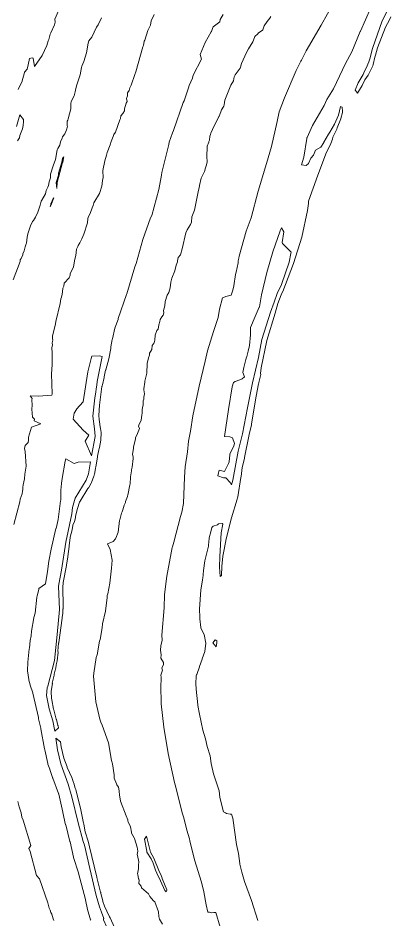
# Model space of a CAD drawing. Header units: metres. Extents: x 809241 to 811075, y 9156873 to 9158251.
# Drawn here: x 809903.2 to 810088, y 9157428.7 to 9157873.2 of the extents above; entities that cross this region are included whole.
import ezdxf

# ---------------------------------------------------------------- set-up
doc = ezdxf.new("R2010")
doc.units = ezdxf.units.M
doc.layers.add('C-TOPO-MAJR', color=9, linetype='Continuous')

msp = doc.modelspace()

# ---------------------------------------------------------------- linework, layer by layer
at = {"layer": 'C-TOPO-MAJR', "color": 9, "linetype": 'Continuous', "lineweight": 5}
for points, elevation in [([(810088, 9157882.06), (810082.66, 9157871.92), (810077.84, 9157858.23), (810076.58, 9157853.15), (810076.08, 9157851.69), (810074.71, 9157848.54), (810073.89, 9157847.12), (810073.3, 9157845.39), (810070.88, 9157841.36), (810069.3, 9157837.74), (810069.5, 9157837.55), (810070.5, 9157836.23), (810071.05, 9157836.98), (810072.86, 9157840.03), (810074.18, 9157842.75), (810075.85, 9157845.07), (810078.02, 9157849.76), (810078.24, 9157850.36), (810079.08, 9157854.01), (810079.41, 9157854.91), (810080.35, 9157858.48), (810084.24, 9157868.68), (810086.27, 9157872.38), (810086.93, 9157873.82)], 2620), ([(810058.82, 9157880.91), (810052.57, 9157869.71), (810045.27, 9157857.07), (810042.89, 9157852.53), (810042.59, 9157852.03), (810040.34, 9157847.45), (810034.45, 9157833.93), (810031.98, 9157826.93), (810030.95, 9157822.25), (810028.1, 9157809.86), (810025.68, 9157801.57), (810021.59, 9157787.94), (810018.09, 9157774.7), (810015.7, 9157768.22), (810012.17, 9157755.89), (810012.05, 9157754.94), (810011.71, 9157753.58), (810011.64, 9157752.64), (810010.77, 9157748.05), (810010.44, 9157746.78), (810009.55, 9157741.25), (810009.06, 9157739.14), (810008.23, 9157736.58), (810005.63, 9157735.95), (810004.41, 9157735.43), (810004.03, 9157735.3), (810003.98, 9157735.29), (810002.52, 9157729.72), (810001.79, 9157725.63), (809999.55, 9157718.73), (809996.59, 9157709.17), (809995.49, 9157704.06), (809995.49, 9157704.06), (809992.54, 9157691.79), (809989.31, 9157677.19), (809988.11, 9157669.57), (809987.19, 9157664.67), (809986.76, 9157659.51), (809985.56, 9157652.09), (809985.15, 9157647.02), (809984.66, 9157634.02), (809983.91, 9157629.71), (809983.22, 9157627.62), (809979.97, 9157614.92), (809979.27, 9157612.62), (809979.22, 9157612.34), (809979.21, 9157612.33), (809976.44, 9157598.16), (809975.41, 9157589.09), (809975.25, 9157582.58), (809974.09, 9157569.15), (809974.17, 9157566.68), (809973.63, 9157563.79), (809973.44, 9157561.69), (809973.7, 9157559.47), (809973.62, 9157557.68), (809974.86, 9157555.68), (809974.89, 9157554.59), (809974.03, 9157552.88), (809974.33, 9157551.82), (809973.58, 9157549.41), (809973.74, 9157548.4), (809973.78, 9157547.08), (809973.57, 9157544.37), (809973.67, 9157535.26), (809975.08, 9157523.81), (809977.24, 9157510.8), (809980.32, 9157496.5), (809981.01, 9157494.21), (809984.05, 9157481.47), (809984.83, 9157479.14), (809986.42, 9157472.96), (809987.76, 9157468.69), (809987.92, 9157467.73), (809990.22, 9157458.42), (809993.63, 9157447.36), (809994.72, 9157442.67), (809995.88, 9157436.25), (809996.76, 9157432.59), (809997.58, 9157432.56), (809998.54, 9157432.32), (809999.74, 9157432.41), (810000.75, 9157432.36), (810002.83, 9157425.22)], 2630), ([(810021.35, 9157428.38), (810018.34, 9157438.35), (810014.84, 9157447.74), (810013.46, 9157452.34), (810012.59, 9157456.22), (810012.49, 9157456.57), (810011.91, 9157461.48), (810010.81, 9157465.93), (810009.07, 9157478.86), (810008.65, 9157479.89), (810008.38, 9157480.93), (810007.67, 9157480.94), (810006, 9157481.27), (810005.5, 9157481.45), (810004.4, 9157482.07), (810004.34, 9157482.5), (810002.62, 9157489.32), (810002.27, 9157492.44), (809999.58, 9157500.77), (809998.38, 9157505.85), (809997.87, 9157509.59), (809996.39, 9157514.29), (809995.56, 9157518.05), (809994.3, 9157522.3), (809992.55, 9157530.13), (809992.56, 9157530.17), (809991.78, 9157534.45), (809991.77, 9157534.7), (809990.92, 9157542.44), (809990.81, 9157545.27), (809991.02, 9157548.9), (809991.01, 9157549.02), (809991.03, 9157549.2), (809991.14, 9157549.48), (809991.27, 9157549.67), (809992.59, 9157553.47), (809992.58, 9157553.63), (809993.99, 9157557.32), (809993.98, 9157557.43), (809995.18, 9157561.08), (809995.78, 9157565.12), (809995.78, 9157565.14), (809994.99, 9157569.47), (809993.25, 9157572.55), (809993.24, 9157572.8), (809992.79, 9157577.12), (809992.79, 9157577.56), (809992.83, 9157578), (809992.62, 9157581.91), (809993.35, 9157591.5), (809994.15, 9157596.2), (809994.13, 9157596.64), (809994.2, 9157597.01), (809994.53, 9157600.98), (809995.33, 9157605.64), (809997.01, 9157612.89), (809997.05, 9157613.4), (809997.05, 9157613.4), (809997.42, 9157616.78), (809997.46, 9157616.99), (809998.26, 9157619.96), (809998.68, 9157622.15), (809999.33, 9157622.84), (810001.5, 9157623.51), (810002.03, 9157624), (810003.79, 9157624.09), (810004.18, 9157623.8), (810003.3, 9157619.47), (810002.73, 9157607.85), (810002.51, 9157602.64), (810002.81, 9157598.01), (810002.85, 9157598.05), (810003.18, 9157598.26), (810003.37, 9157598.36), (810003.39, 9157598.38), (810003.58, 9157603.07), (810004.17, 9157607.82), (810004.17, 9157607.96), (810004.2, 9157608.04), (810004.96, 9157612.08), (810004.98, 9157612.3), (810005.6, 9157615.62), (810005.68, 9157615.89), (810008.41, 9157626.85), (810011.18, 9157636.08), (810011.32, 9157636.73), (810011.49, 9157637.24), (810012.93, 9157646.76), (810013.1, 9157647.27), (810013.6, 9157651.76), (810014.76, 9157656.15), (810014.8, 9157656.61), (810017.13, 9157668.03), (810018.23, 9157672.82), (810018.24, 9157673.17), (810020.49, 9157686.86), (810021.76, 9157692.99), (810021.87, 9157693.29), (810021.9, 9157693.55), (810022.84, 9157697.52), (810022.77, 9157698.08), (810023, 9157700.76), (810025.77, 9157714.34), (810030, 9157727.82), (810031.27, 9157732.56), (810032.91, 9157736.76), (810032.96, 9157736.94), (810033.66, 9157738.43), (810039, 9157752.19), (810043.15, 9157765.17), (810045.81, 9157778.38), (810046.34, 9157781.77), (810046.43, 9157783), (810050.93, 9157795.83), (810055.17, 9157807.08), (810056.08, 9157808.64), (810057.4, 9157811.38), (810058.18, 9157813.49), (810058.31, 9157814.54), (810060.35, 9157818.52), (810060.47, 9157819.06), (810062.28, 9157823.57), (810062.31, 9157823.72), (810063.07, 9157826.69), (810063.13, 9157827.04), (810063.14, 9157827.39), (810063, 9157829.27), (810062.93, 9157829.26), (810062.21, 9157829.64), (810061.17, 9157825.3), (810059.19, 9157820.86), (810056.93, 9157816.99), (810056.21, 9157816.06), (810053.98, 9157812.12), (810053.87, 9157811.88), (810052.47, 9157809.55), (810049.74, 9157808.07), (810048.83, 9157805.63), (810047.57, 9157804.23), (810046.32, 9157801.52), (810045.25, 9157800.63), (810042.93, 9157800.9), (810044.14, 9157804.63), (810045.57, 9157813.94), (810045.58, 9157814.08), (810045.6, 9157814.21), (810045.63, 9157814.33), (810048.36, 9157820.35), (810054.03, 9157830.11), (810055.38, 9157833.08), (810058.66, 9157838.35), (810064.63, 9157850.91), (810067.69, 9157856.53), (810071.87, 9157866.66), (810071.94, 9157866.79), (810076.98, 9157878)], 2620), ([(809900.85, 9157744.18), (809904.16, 9157753.31), (809904.3, 9157754.12), (809904.64, 9157754.7), (809905.47, 9157756.56), (809905.55, 9157757.09), (809906.14, 9157758.54), (809906.61, 9157760.44), (809907.19, 9157761.88), (809907.32, 9157762.34), (809907.63, 9157765.23), (809907.99, 9157766.88), (809909.38, 9157770.84), (809910.34, 9157773.04), (809910.73, 9157773.45), (809911.78, 9157775.16), (809911.95, 9157775.61), (809912.72, 9157777.14), (809914.08, 9157781.01), (809914.61, 9157782.99), (809914.85, 9157783.51), (809916.66, 9157786.58), (809916.98, 9157788.27), (809917.93, 9157789.95), (809918.2, 9157790.63), (809918.45, 9157792.43), (809919.06, 9157794.05), (809919.19, 9157794.5), (809919.23, 9157796.3), (809920.41, 9157800.47), (809921.56, 9157803.58), (809922.53, 9157808.36), (809922.74, 9157808.97), (809923.74, 9157810.5), (809924.17, 9157812.28), (809924.94, 9157814), (809925.14, 9157814.68), (809926.19, 9157816.15), (809926.33, 9157816.57), (809927.06, 9157818.14), (809927.52, 9157819.82), (809927.44, 9157820.17), (809927.41, 9157822.34), (809927.7, 9157822.98), (809927.93, 9157823.59), (809929.24, 9157828.53), (809929.21, 9157831.35), (809929.34, 9157831.91), (809929.54, 9157832.46), (809930.79, 9157834.9), (809931.28, 9157836.93), (809931.58, 9157837.63), (809931.97, 9157839.86), (809933.76, 9157845.29), (809934.49, 9157848.89), (809934.67, 9157849.51), (809935.58, 9157851.75), (809936.88, 9157856.06), (809937.72, 9157860.8), (809938.15, 9157861.99), (809939.6, 9157863.79), (809941.87, 9157868.66), (809942.71, 9157869.94), (809944.26, 9157873.31)], 2670), ([(809901.02, 9157623.69), (809904.1, 9157634.79), (809904.24, 9157636.1), (809905.14, 9157638.79), (809905.29, 9157640.13), (809905.47, 9157640.95), (809905.51, 9157641.87), (809905.7, 9157643.1), (809906.42, 9157646.11), (809906.55, 9157648.37), (809907.22, 9157652.38), (809906.74, 9157659.55), (809906.28, 9157661.09), (809906.61, 9157662.48), (809908.17, 9157664.12), (809908.36, 9157665.22), (809908.27, 9157666.6), (809909.78, 9157671.66), (809914.42, 9157673.28), (809911.15, 9157674.8), (809911.23, 9157675.55), (809910.24, 9157676.47), (809910.03, 9157680.49), (809910.08, 9157682.47), (809909.9, 9157685.04), (809910.17, 9157685.65), (809909.23, 9157687.09), (809913.22, 9157686.88), (809919.9, 9157687.29), (809919.99, 9157687.97), (809919.6, 9157697.85), (809920.01, 9157702.32), (809920.06, 9157706.06), (809919.97, 9157706.61), (809920.05, 9157708.13), (809919.85, 9157710.94), (809920.11, 9157712.02), (809920.06, 9157713.17), (809920.33, 9157714.45), (809920.19, 9157715.35), (809920.23, 9157716.37), (809921.65, 9157722.58), (809921.75, 9157723.66), (809924, 9157732.49), (809924.27, 9157734.77), (809924.65, 9157735.73), (809924.94, 9157737.1), (809925.02, 9157738.27), (809925.3, 9157740.12), (809925.75, 9157741.11), (809925.83, 9157742.64), (809928.33, 9157745.16), (809928.91, 9157746.55), (809928.93, 9157747.21), (809930.49, 9157750.57), (809931.15, 9157754.41), (809931.68, 9157756.18), (809932.02, 9157759.25), (809932.63, 9157760.61), (809932.8, 9157761.11), (809933.69, 9157762.44), (809934.25, 9157763.83), (809934.61, 9157764.41), (809935.65, 9157766.78), (809937.44, 9157772.35), (809937.53, 9157774.48), (809937.95, 9157775.47), (809938.75, 9157776.85), (809939.7, 9157779.64), (809940.24, 9157780.77), (809940.47, 9157782.14), (809943.25, 9157786.71), (809944.47, 9157790.33), (809944.66, 9157791.58), (809944.78, 9157793.3), (809945.17, 9157794.48), (809944.94, 9157798.04), (809945.99, 9157802.92), (809946.79, 9157805.6), (809947.04, 9157806.94), (809948.58, 9157810.71), (809949.01, 9157812.37), (809950.09, 9157814.84), (809950.43, 9157815.86), (809951.22, 9157817.02), (809953.39, 9157823.06), (809953.76, 9157823.74), (809953.92, 9157825.1), (809954.88, 9157826.19), (809955.61, 9157827.42), (809955.69, 9157828.54), (809956.43, 9157831.2), (809956.9, 9157832.11), (809956.72, 9157833.53), (809957.07, 9157834.89), (809957.16, 9157836.29), (809957.94, 9157837.47), (809958.32, 9157838.86), (809958.56, 9157839.52), (809958.95, 9157840.08), (809960.68, 9157845.44), (809961.29, 9157846.75), (809964.77, 9157859), (809965.01, 9157859.63), (809965.38, 9157861.79), (809965.67, 9157862.38), (809967.12, 9157867.04), (809968.49, 9157869.78), (809968.83, 9157871.8), (809970.2, 9157874.99)], 2660), ([(809903.16, 9157837.96), (809903.18, 9157838.13), (809905.1, 9157841.62), (809906.39, 9157846.4), (809906.43, 9157846.48), (809907.7, 9157848.05), (809908.16, 9157850.25), (809908.86, 9157853.25), (809910.1, 9157853.57), (809910.62, 9157853.43), (809911.25, 9157849.38), (809915.01, 9157854.76), (809917.3, 9157859.68), (809917.98, 9157861.92), (809918.28, 9157862.63), (809919.02, 9157865.33), (809919.26, 9157865.99), (809921.09, 9157869.93), (809921.49, 9157871.2), (809921.37, 9157872.62), (809923.16, 9157876.76)], 2680), ([(809939.01, 9157428.57), (809938.97, 9157428.77), (809937.34, 9157433.9), (809936.37, 9157438.68), (809936.37, 9157438.76), (809932.96, 9157451.79), (809932.94, 9157451.84), (809932.92, 9157451.95), (809930.58, 9157459.53), (809930.54, 9157459.61), (809928.8, 9157467.28), (809928.76, 9157467.37), (809926.66, 9157475.53), (809926.56, 9157475.66), (809925.21, 9157481.69), (809925.19, 9157481.85), (809923.26, 9157490.77), (809923.23, 9157490.82), (809923.19, 9157490.94), (809923.19, 9157491.01), (809920.26, 9157498.64), (809920.22, 9157498.76), (809920.21, 9157498.88), (809918.84, 9157502.93), (809918.83, 9157503.08), (809917.87, 9157505.52), (809917.84, 9157505.91), (809916.34, 9157512.56), (809916.31, 9157512.79), (809916.25, 9157513), (809914.48, 9157522.86), (809914.36, 9157523.03), (809914.33, 9157523.23), (809913.3, 9157527.79), (809913.22, 9157528.48), (809910.41, 9157540.55), (809910.39, 9157540.73), (809909.21, 9157544.44), (809909.15, 9157544.59), (809908.49, 9157546.84), (809908.48, 9157547.04), (809908.48, 9157547.24), (809907.9, 9157551.45), (809907.97, 9157555.77), (809908.72, 9157562.39), (809908.77, 9157562.64), (809909.14, 9157566.41), (809909.7, 9157568.78), (809909.86, 9157571.01), (809910.91, 9157577.55), (809911.02, 9157577.76), (809911.65, 9157579.94), (809912.43, 9157587.78), (809912.54, 9157588.53), (809913.42, 9157591.63), (809913.49, 9157592.14), (809916.65, 9157594.34), (809917.75, 9157600.53), (809918.37, 9157605.58), (809919.52, 9157611.48), (809921.86, 9157621.66), (809921.89, 9157621.73), (809922.91, 9157626.12), (809924.17, 9157635.33), (809924.24, 9157635.6), (809924.27, 9157640.62), (809924.59, 9157643.91), (809924.6, 9157643.95), (809924.87, 9157646.31), (809926.36, 9157654.87), (809926.36, 9157654.88), (809926.67, 9157655.94), (809930.77, 9157653.71), (809932.89, 9157654.37), (809938.94, 9157654.57), (809937.9, 9157648.58), (809936.73, 9157645.53), (809931.35, 9157636.53), (809930.06, 9157632.01), (809929.64, 9157628.95), (809926.68, 9157614.99), (809924.52, 9157601.05), (809923.26, 9157594.16), (809923.17, 9157593.05), (809923.66, 9157581.68), (809922.4, 9157569.49), (809921.19, 9157556.6), (809917.82, 9157543.95), (809917.57, 9157543.21), (809917.28, 9157539.27), (809917.36, 9157538.6), (809918.58, 9157532.76), (809920.32, 9157526.85), (809921.29, 9157521.81), (809923.06, 9157523.44), (809922.92, 9157524.38), (809922.85, 9157524.58), (809922.09, 9157527.6), (809922.04, 9157527.71), (809920.78, 9157532.3), (809920.66, 9157532.61), (809919.82, 9157537.18), (809919.61, 9157537.98), (809919.57, 9157541.17), (809919.54, 9157541.43), (809920.13, 9157545.23), (809920.06, 9157545.44), (809921.06, 9157549.32), (809921.04, 9157549.58), (809921.04, 9157549.82), (809921.54, 9157551.87), (809921.56, 9157552.09), (809921.97, 9157554.13), (809921.98, 9157554.39), (809922.39, 9157556.42), (809922.89, 9157560.72), (809922.87, 9157561.17), (809923.18, 9157565.08), (809923.24, 9157565.32), (809923.31, 9157565.52), (809924.9, 9157577.5), (809925, 9157577.74), (809925.25, 9157579.86), (809925.31, 9157581.83), (809925.41, 9157582.05), (809925.45, 9157582.51), (809925.34, 9157586.65), (809925.41, 9157586.92), (809925.27, 9157589.09), (809925.32, 9157589.33), (809925.18, 9157592.1), (809925.25, 9157592.59), (809925.38, 9157595), (809927.08, 9157603.48), (809927.12, 9157603.61), (809927.78, 9157607.63), (809927.77, 9157607.79), (809928.33, 9157612.71), (809928.33, 9157613.2), (809928.92, 9157617.09), (809928.94, 9157617.4), (809929.86, 9157621.06), (809930.11, 9157623.13), (809930.18, 9157623.35), (809931.02, 9157625.07), (809931.5, 9157626.84), (809931.57, 9157627.53), (809932.37, 9157631.08), (809932.43, 9157631.48), (809933.44, 9157634.57), (809933.79, 9157635.06), (809937.64, 9157641.3), (809938.14, 9157641.9), (809938.18, 9157642.26), (809939.17, 9157644.01), (809939.31, 9157644.34), (809940.5, 9157647.46), (809940.66, 9157647.78), (809940.77, 9157648.12), (809940.81, 9157648.47), (809941.4, 9157651.17), (809941.41, 9157651.53), (809941.54, 9157651.91), (809942.42, 9157656.98), (809942.38, 9157657.37), (809942.93, 9157660.5), (809943.23, 9157661.02), (809943.26, 9157661.51), (809943.93, 9157665.18), (809944.14, 9157668.93), (809943.87, 9157670.91), (809943.51, 9157672.69), (809943.57, 9157673.03), (809943.21, 9157675.33), (809943.04, 9157677.32), (809943.32, 9157682.44), (809944.51, 9157691.59), (809944.6, 9157691.87), (809944.63, 9157692.17), (809944.74, 9157692.49), (809945.56, 9157696.07), (809945.59, 9157696.39), (809946.31, 9157699.61), (809946.49, 9157699.92), (809947.92, 9157705.27), (809948.9, 9157710.32), (809948.95, 9157711.15), (809949.53, 9157714.77), (809949.67, 9157715.19), (809950.9, 9157720.38), (809951.13, 9157720.81), (809952.48, 9157724.71), (809952.48, 9157725.14), (809956.59, 9157736.92), (809956.76, 9157737.3), (809960.81, 9157750.59), (809961.37, 9157752.18), (809964.69, 9157764.03), (809968.52, 9157774.82), (809969.09, 9157775.84), (809972.65, 9157788.73), (809973.91, 9157795.8), (809973.99, 9157797.03), (809977.48, 9157810.88), (809977.66, 9157812), (809979.26, 9157816.72), (809979.88, 9157817.83), (809984.59, 9157831.55), (809985.09, 9157832.51), (809987.25, 9157838.84), (809987.55, 9157839.98), (809989.13, 9157843.64), (809989.56, 9157845.02), (809993.62, 9157852.93), (809992.92, 9157855.33), (809995.38, 9157861.25), (809998.42, 9157866.51), (809998.54, 9157866.65), (809999.16, 9157868.62), (809999.32, 9157868.85), (810002.6, 9157871.36), (810002.83, 9157872.46), (810004.28, 9157875.03)], 2650), ([(809974.37, 9157426.73), (809972.84, 9157429.13), (809972.5, 9157430.47), (809972.38, 9157432.68), (809970.55, 9157437.7), (809970.03, 9157438.12), (809968.21, 9157440.36), (809967.45, 9157441.57), (809964.02, 9157444.61), (809963.9, 9157445.43), (809962.97, 9157446.43), (809962.78, 9157446.76), (809962.81, 9157448.58), (809962.68, 9157448.8), (809962.59, 9157449.02), (809962.15, 9157451.15), (809962.14, 9157451.45), (809962.55, 9157453.97), (809962.51, 9157455.66), (809962.66, 9157457.33), (809961.99, 9157460.5), (809961.95, 9157461.01), (809962.23, 9157462.69), (809961.96, 9157464.65), (809960.54, 9157468.88), (809960.47, 9157469.27), (809959.17, 9157471.54), (809959.18, 9157472.03), (809958.6, 9157474.69), (809957.41, 9157477.06), (809957.32, 9157477.35), (809957.34, 9157478.13), (809956.42, 9157480.09), (809953.76, 9157487.31), (809953.13, 9157490.36), (809953.1, 9157492.03), (809952.99, 9157492.42), (809952.65, 9157494.1), (809951.85, 9157495.4), (809951.76, 9157495.83), (809950.61, 9157498.65), (809950.53, 9157500.2), (809949.77, 9157505.75), (809949.28, 9157507.31), (809947.71, 9157516.05), (809944.71, 9157524.75), (809944.05, 9157526.19), (809943.53, 9157527.76), (809941.5, 9157536.2), (809940.43, 9157548.95), (809940.49, 9157550.31), (809941.67, 9157558.07), (809942.26, 9157559.41), (809943.26, 9157566.12), (809943.59, 9157566.99), (809944.64, 9157572.69), (809944.86, 9157574.72), (809946.24, 9157580.84), (809947.05, 9157587.72), (809947.06, 9157588.66), (809947.38, 9157589.49), (809948.44, 9157594.74), (809949.19, 9157602.1), (809949.64, 9157606), (809948.63, 9157611.27), (809947.25, 9157614.07), (809947.34, 9157614.12), (809950.06, 9157615.25), (809951.24, 9157616.61), (809951.43, 9157616.9), (809952.49, 9157619.91), (809953.23, 9157625.54), (809953.35, 9157625.85), (809954.21, 9157629.26), (809954.5, 9157629.81), (809954.89, 9157630.92), (809955.41, 9157633.12), (809956.15, 9157634.47), (809956.18, 9157634.93), (809957.1, 9157637.39), (809957.12, 9157637.73), (809957.27, 9157638.12), (809958.34, 9157643.13), (809958.46, 9157643.49), (809958.58, 9157647.04), (809959.04, 9157650.09), (809959.05, 9157650.54), (809959.45, 9157651.81), (809959.97, 9157656.13), (809959.97, 9157656.73), (809959.67, 9157658.36), (809960.07, 9157661.1), (809960.1, 9157661.7), (809961.08, 9157665.89), (809961.09, 9157666.37), (809962.12, 9157668.47), (809962.97, 9157670.87), (809962.57, 9157672.15), (809962.76, 9157672.58), (809962.91, 9157673.01), (809963.9, 9157674.88), (809964.19, 9157677.6), (809964.44, 9157678.39), (809964.41, 9157680.33), (809964.76, 9157681.89), (809964.81, 9157682.38), (809964.8, 9157684.51), (809965.15, 9157685.38), (809965.18, 9157686.37), (809965.51, 9157688.06), (809965.25, 9157689.98), (809965.22, 9157690.5), (809965.73, 9157693.76), (809965.74, 9157694.22), (809966.6, 9157698.2), (809966.86, 9157702.92), (809967.52, 9157705.77), (809967.99, 9157707.08), (809967.94, 9157708.06), (809968.64, 9157709.09), (809969.12, 9157709.93), (809969.28, 9157711.83), (809970.23, 9157713.16), (809970.57, 9157714.48), (809970.82, 9157716.98), (809971.6, 9157719.17), (809972.25, 9157719.95), (809972.57, 9157721.99), (809973.02, 9157723.63), (809973.19, 9157724.72), (809974, 9157726.03), (809974.67, 9157726.73), (809975.11, 9157727.89), (809974.8, 9157729.05), (809975.56, 9157731.42), (809975.78, 9157733.47), (809976.72, 9157736.59), (809977.58, 9157737.94), (809978.17, 9157740.33), (809978.48, 9157743.07), (809978.98, 9157744.98), (809980.41, 9157748.57), (809981.15, 9157751.44), (809981.86, 9157753.04), (809981.7, 9157753.58), (809982.17, 9157755.15), (809983.21, 9157756.59), (809984.08, 9157759.45), (809985.89, 9157767.38), (809986.49, 9157768.83), (809988.15, 9157771.41), (809988.6, 9157772.6), (809988.89, 9157775.26), (809990.15, 9157778.54), (809992.1, 9157788.45), (809992.52, 9157789.48), (809992.56, 9157790.76), (809993.43, 9157794.33), (809995.12, 9157797.66), (809995.51, 9157799.39), (809995.9, 9157800.38), (809996.38, 9157802.22), (809996.44, 9157802.73), (809996.31, 9157804.7), (809996.45, 9157810.08), (809997.3, 9157812.03), (809997.25, 9157812.31), (809997.52, 9157813.02), (809997.75, 9157815.04), (809997.97, 9157815.79), (809998.27, 9157816.45), (809998.97, 9157818.34), (810002.18, 9157824.77), (810002.32, 9157824.95), (810003.12, 9157826.98), (810003.4, 9157827.99), (810004.55, 9157829.87), (810004.82, 9157830.45), (810005.07, 9157832.79), (810008.14, 9157840.16), (810009.33, 9157842.35), (810009.7, 9157844.27), (810010.24, 9157845.24), (810012.62, 9157848.61), (810012.84, 9157848.96), (810013.27, 9157850.9), (810015.77, 9157856.33), (810016.73, 9157858.1), (810018.99, 9157861.58), (810019.67, 9157863.61), (810019.96, 9157864.11), (810021.4, 9157865.47), (810021.74, 9157865.94), (810023.49, 9157867.13), (810023.77, 9157867.44), (810024.57, 9157869.47), (810026.04, 9157871.58), (810027.28, 9157873.11), (810027.84, 9157873.93)], 2640), ([(809902.97, 9157812.66), (809903.87, 9157814.25), (809904.07, 9157815.39), (809905.35, 9157818.63), (809905.75, 9157820.34), (809905.81, 9157822.23), (809905.94, 9157823.16), (809904.1, 9157825.6), (809902.46, 9157819.72)], 2680), ([(809950.69, 9157424.95), (809948.57, 9157429.82), (809948.32, 9157430.26), (809948.07, 9157430.59), (809945.76, 9157435.54), (809945.04, 9157437.8), (809944.98, 9157438.1), (809943.96, 9157441.72), (809943.92, 9157441.98), (809943.91, 9157442.2), (809943.75, 9157442.44), (809942, 9157449.59), (809941.99, 9157449.99), (809941.84, 9157450.47), (809938.35, 9157464.76), (809937.77, 9157467.55), (809936.32, 9157472.24), (809935.54, 9157475.88), (809935.55, 9157476.18), (809935.4, 9157476.46), (809934.06, 9157483.07), (809931.61, 9157493.01), (809931.57, 9157493.32), (809931.39, 9157493.63), (809930.6, 9157496.15), (809930.55, 9157496.49), (809929.67, 9157498.97), (809927.43, 9157503.81), (809927.42, 9157504.14), (809925.8, 9157508.44), (809924.5, 9157514.07), (809924.12, 9157516.44), (809921.8, 9157518.38), (809922.58, 9157512.58), (809924.27, 9157505.65), (809927.96, 9157495.63), (809929.71, 9157489.36), (809932.86, 9157476.56), (809935.24, 9157467.47), (809935.92, 9157465.67), (809938.53, 9157454.09), (809941.7, 9157440.72), (809943.26, 9157435.18), (809944.38, 9157432.57), (809945.42, 9157429.43), (809945.36, 9157429.25), (809945.31, 9157428.82), (809946.76, 9157425.5)], 2650), ([(809920.78, 9157428.44), (809920.57, 9157429.29), (809919.79, 9157431.6), (809919.31, 9157432.45), (809918.96, 9157433.61), (809918.52, 9157434.48), (809917.78, 9157437.13), (809913.83, 9157449.04), (809912.34, 9157450.63), (809909.14, 9157462.42), (809908.47, 9157463.92), (809909.55, 9157465.46), (809905.73, 9157477.94), (809905.08, 9157479.33), (809904.67, 9157481.47), (809904.2, 9157483.08), (809903.71, 9157484.41), (809903.13, 9157487.05)], 2660)]:
    msp.add_lwpolyline(points, dxfattribs=dict(at, elevation=elevation))
for points, elevation in [([(809921.98, 9157792.13), (809922.26, 9157789.16), (809922.45, 9157792.12), (809925.17, 9157802.01), (809925.18, 9157802.03), (809925.58, 9157804.1), (809925.8, 9157804.77), (809925.47, 9157804.45), (809925.08, 9157804.01), (809924.81, 9157802.14), (809923.17, 9157796.72), (809923.07, 9157795.79), (809921.98, 9157792.13)], 2670), ([(809919.37, 9157781.57), (809919.07, 9157780.26), (809919.61, 9157781.62), (809919.61, 9157781.63), (809920.84, 9157784.69), (809920.54, 9157784.3), (809919.38, 9157781.68), (809919.37, 9157781.57)], 2670), ([(810005.01, 9157649.79), (810002.31, 9157650.45), (810001.94, 9157649.05), (810001.71, 9157647.64), (810004.49, 9157646.7), (810005.66, 9157646.7), (810007.67, 9157644.4), (810008.48, 9157643.24), (810009.02, 9157645.4), (810011.7, 9157659.85), (810013.85, 9157668.23), (810016.28, 9157681.11), (810018.79, 9157693.42), (810021.73, 9157705.9), (810023.4, 9157714.79), (810027.55, 9157728.23), (810029.38, 9157733.27), (810030.96, 9157737.55), (810033.03, 9157741.89), (810036.75, 9157752.98), (810037.73, 9157757.21), (810037.82, 9157757.8), (810033.46, 9157762.13), (810033.44, 9157762.55), (810034.14, 9157767.92), (810033, 9157769.81), (810032.43, 9157768.51), (810032.39, 9157768.38), (810028.74, 9157757.95), (810025.75, 9157747.75), (810023.23, 9157736.82), (810022.13, 9157730.84), (810022.14, 9157730.77), (810022.13, 9157730.73), (810022.09, 9157730.7), (810020.07, 9157726.16), (810017.84, 9157720.66), (810017.74, 9157717.06), (810017.21, 9157711.84), (810016.67, 9157709), (810015.74, 9157705.79), (810015.71, 9157705.65), (810014.49, 9157701.08), (810014.06, 9157698.49), (810014.85, 9157696.4), (810013.59, 9157695.48), (810012.56, 9157694.99), (810010.16, 9157694.11), (810009.38, 9157693.63), (810008.71, 9157691.44), (810006.94, 9157680.36), (810004.94, 9157667), (810007.54, 9157666.89), (810008.82, 9157666.28), (810009.8, 9157663.5), (810009.49, 9157662.37), (810007.66, 9157658.35), (810007.5, 9157657.88), (810007.2, 9157654.47), (810007, 9157653.71), (810005.01, 9157649.79)], 2620), ([(809930.86, 9157678.52), (809930.33, 9157675.61), (809935.28, 9157670.1), (809938.05, 9157667.65), (809936.34, 9157664.62), (809939.45, 9157657.47), (809941.12, 9157667.04), (809941.12, 9157667.13), (809940.87, 9157670.84), (809940.12, 9157677.03), (809941.04, 9157686.01), (809941.55, 9157688.81), (809941.64, 9157690.44), (809942, 9157692.25), (809942.18, 9157694.05), (809944.7, 9157706.43), (809943.35, 9157706.81), (809939.52, 9157706.52), (809939.26, 9157705.47), (809939.26, 9157705.46), (809939.25, 9157705.43), (809937.5, 9157698.82), (809935.24, 9157684.03), (809932, 9157680.46), (809931.98, 9157680.33), (809930.86, 9157678.52)], 2650), ([(809999.23, 9157565.27), (810000.81, 9157563.4), (810001.25, 9157565.46), (810001.25, 9157565.51), (810001.19, 9157566.37), (810000.28, 9157566.74), (809999.23, 9157565.27)], 2620), ([(809972.51, 9157453.14), (809970.16, 9157459.25), (809968.47, 9157462.19), (809966.54, 9157470), (809965.48, 9157468.55), (809966.69, 9157462.68), (809966.72, 9157462.15), (809968.85, 9157458.88), (809969.85, 9157456.66), (809970.96, 9157453.29), (809972.21, 9157450.26), (809972.88, 9157449.17), (809973.43, 9157448.09), (809975.49, 9157443.17), (809976.23, 9157442.62), (809976.53, 9157443.43), (809976.5, 9157443.51), (809974.24, 9157449.08), (809974.14, 9157449.28), (809973.56, 9157451.16), (809972.55, 9157452.98), (809972.51, 9157453.14)], 2640)]:
    msp.add_lwpolyline(points, close=True, dxfattribs=dict(at, elevation=elevation))

doc.saveas('drawing.dxf')
